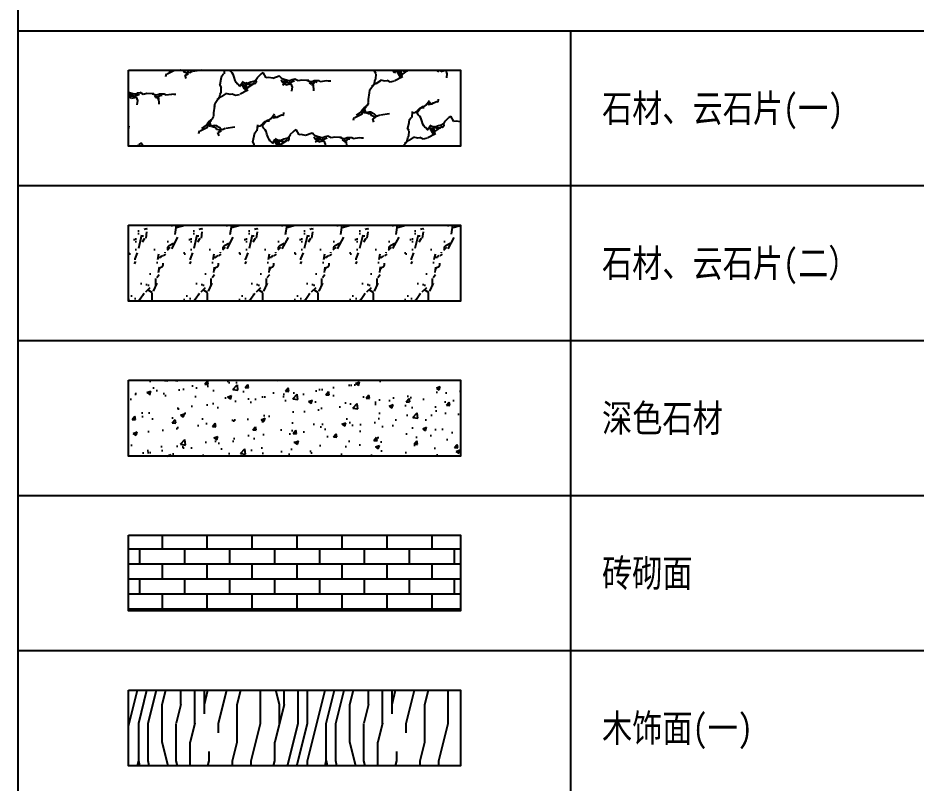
# Model space of a CAD drawing. Header units: millimetres. Extents: x -114775 to 228300, y -175499 to 108657.
# Drawn here: x -101547.9 to -101466.7, y -112232.8 to -112163.7 of the extents above; entities that cross this region are included whole.
import ezdxf
from ezdxf.enums import TextEntityAlignment as Align

# ---------------------------------------------------------------- set-up
doc = ezdxf.new("R2010")
doc.units = ezdxf.units.MM
doc.header["$LTSCALE"] = 1000
for name, color, linetype in [('E-立面填充', 250, 'CONTINUOUS'), ('W-图框', 251, 'CONTINUOUS'), ('W-文字', 35, 'CONTINUOUS')]:
    doc.layers.add(name, color=color, linetype=linetype)
doc.styles.add('WORD-1', font='', dxfattribs={"width": 0.7})
doc.styles.get('WORD-1').set_extended_font_data('FangSong_GB2312')

msp = doc.modelspace()

# ---------------------------------------------------------------- hatches: boundary and pattern name
at = {"layer": 'E-立面填充', "ltscale": 1000}
h = msp.add_hatch(dxfattribs=at)
h.set_pattern_fill('AA大理石深SC800', color=250, scale=12.72544, angle=30, style=0, pattern_type=2)
h.set_pattern_definition([(207.769103, (-46162.92914, -115931.887), (-11.020554056, -6.3627198454), [0.7277195, -152.0933737]), (58.1136392, (-46163.58395, -115931.48), (8.046146343, 11.514544788), [0.4809231, -100.5129443]), (106.6298055, (-46164.0655, -115930.6459), (-2.974407375, 5.15182468), [0.2620518, -54.7688201]), (136.992819, (-46164.2255, -115930.2476), (-2.974407384, 5.15182473), [0.2073463, -43.3353714]), (51.8355897, (-46164.4904, -115929.9099), (8.046146703, 11.514544572), [0.4569663, -95.505975]), (47.3096175, (-46164.4946, -115929.7815), (8.04614667, 11.51454459), [0.1904157, -39.7968937]), (192.690382, (-46163.573, -115932.226), (-13.99496128, -1.21089587), [0.3808316, -39.6064778]), (155.490837, (-46163.9446, -115932.3097), (-2.97440781, 5.15182374), [0.3131252, -21.6056422]), (192.690382, (-46164.2295, -115932.1798), (-13.99496128, -1.21089587), [0.1904157, -39.7968937]), (166.925518, (-46164.4153, -115932.2216), (-2.97440753, 5.15182407), [0.4147852, -17.0061898]), (33.3442344, (-46165.22495, -115932.3947), (11.020553621, 6.362720572), [0.4856056, -101.4915713]), (40.5914065, (-46165.459, -115932.5953), (19.06670078, 17.87726439), [0.3082381, -64.4217699]), (30, (-46165.6165, -115932.686), (8.0461467, 11.51454454), [0.181792, -12.5436466]), (133.370194, (-46163.584, -115931.48), (-2.97440815, 5.151823927), [0.2620518, -54.7688201]), (120, (-46163.764, -115931.29), (11.020554, 6.3627199), [0.1982938, -5.7505206]), (120, (-46163.863, -115931.118), (11.020554, 6.3627199), [0.1982938, -5.7505206]), (108.995121, (-46163.9622, -115930.946), (-2.974407422, 5.15182474), [0.3174421, -66.3453868]), (120, (-46164.377, -115930.106), (11.020554, 6.3627199), [0.2266215, -5.7221925]), (36.6658365, (-46164.6904, -115929.9272), (11.02055388, 6.362720096), [0.244039, -51.0041553]), (190.679045, (-46164.6904, -115929.9272), (-13.99496139, -1.210895236), [0.2568554, -53.6827828]), (77.485996, (-46167.2814, -115935.7409), (5.071738775, 16.666369323), [0.2690144, -56.2240187]), (36.15718035, (-46167.22314, -115935.47827), (41.107808788, 30.6027041115), [0.792336, -165.5982084]), (61.9352432, (-46166.5834, -115935.0108), (8.04614655, 11.514544606), [0.2142141, -44.7707349]), (49.3209546, (-46166.4826, -115934.8218), (8.046146715, 11.5145445), [0.2568554, -53.6827828]), (38.8568723, (-46166.3152, -115934.627), (11.02055338, 6.36272071), [0.3679716, -38.2690532]), (60.29957, (-46166.0287, -115934.3961), (8.046146386, 11.514544783), [0.2807383, -58.67432]), (91.8626245, (-46165.8896, -115934.1523), (-2.97440742, 5.15182469), [0.256993, -26.727283]), (82.9473395, (-46165.8979, -115933.8954), (2.09733197, 21.81819404), [0.60341, -126.1126973]), (81.263996, (-46165.8238, -115933.2966), (2.097331913, 21.81819398), [0.2905265, -60.7200362]), (55.054876, (-46165.7797, -115933.0094), (11.0205541, 6.3627198), [0.6689167, -13.3783324]), (77.485996, (-46165.3966, -115932.4611), (5.071738775, 16.666369323), [0.2690144, -56.2240187]), (61.9352432, (-46165.3383, -115932.1985), (8.04614655, 11.514544606), [0.2142141, -44.7707349]), (86.6470201, (-46165.2375, -115932.0094), (2.09733197, 21.818193919), [0.4408718, -92.1422149]), (120, (-46165.212, -115931.569), (11.020554, 6.3627199), [0.283277, -5.6655375]), (77.485996, (-46165.3533, -115931.324), (5.071738775, 16.666369323), [0.5380289, -55.9550042]), (77.485996, (-46165.2368, -115930.7987), (5.071738775, 16.666369323), [0.2690144, -56.2240187]), (49.3209546, (-46165.1785, -115930.5361), (8.046146715, 11.5145445), [0.2568554, -53.6827828]), (86.2378233, (-46165.01104, -115930.3413), (2.097331038, 21.8181939854), [0.5451883, -113.9443303]), (55.054876, (-46166.2586, -115934.725), (11.0205541, 6.3627198), [0.2675666, -13.7796826]), (110.6556929, (-46166.1269, -115935.0743), (-2.974407345, 5.151824718), [0.3732123, -78.0013742]), (190.679045, (-46165.8745, -115935.0267), (-13.99496139, -1.210895236), [0.2568554, -53.6827828]), (178.064756, (-46165.6604, -115935.034), (-13.99496144, -1.210894945), [0.2142141, -44.7707349]), (145.424913, (-46165.428, -115935.1942), (-25.892591135, 19.396403364), [0.2822893, -58.9984611]), (133.370194, (-46165.248, -115935.3846), (-2.97440815, 5.151823927), [0.2620518, -54.7688201]), (174.961427, (-46165.1006, -115935.3976), (-16.96936879, 3.94092938), [0.1480212, -30.9364245]), (203.334163, (-46164.8765, -115935.301), (-11.02055413, -6.362719723), [0.244039, -51.0041553]), (188.418473, (-46164.03846, -115935.17696), (-80.995361361, -12.4171950505), [0.847155, -177.0553926]), (108.995121, (-46165.4171, -115935.9402), (-2.974407422, 5.15182474), [0.3174421, -66.3453868]), (34.4550498, (-46165.5204, -115935.64), (11.020553615, 6.362720488), [0.3646859, -76.2193443]), (184.945124, (-46165.2197, -115935.4337), (-11.02055404, -6.36271986), [0.1337833, -13.9134651]), (162.514004, (-46165.353, -115935.4452), (-16.969368756, 3.940929585), [0.2690144, -56.2240187]), (120, (-46165.61, -115935.364), (11.020554, 6.3627199), [0.1699662, -5.7788487]), (172.076999, (-46165.6945, -115935.2172), (-16.96936897, 3.940928767), [0.2304555, -48.1652179]), (155.490837, (-46165.9228, -115935.1854), (-2.97440781, 5.15182374), [0.2087501, -21.7100175]), (129.344307, (-46166.1127, -115935.0989), (-2.974407794, 5.151824364), [0.3732123, -78.0013742]), (120, (-46166.18, -115935.105), (11.020554, 6.3627199), [0.3399323, -5.6088813]), (166.925518, (-46166.1794, -115935.1046), (-2.97440753, 5.15182407), [0.331828, -17.089147]), (100.3775316, (-46166.47, -115935.207), (-2.974407394, 5.151824744), [0.1804453, -37.7130775]), (205.54495, (-46166.4701, -115935.207), (-11.020554082, -6.362719798), [0.7293717, -75.8546587]), (178.064756, (-46156.3824, -115930.9857), (-13.99496144, -1.210894945), [0.4284281, -44.5565212]), (65.0385725, (-46157.0546, -115931.2757), (5.07173935, 16.66636921), [0.1480212, -30.9364245]), (36.6658365, (-46156.7922, -115931.1242), (11.02055388, 6.362720096), [0.244039, -51.0041553]), (192.690382, (-46156.8788, -115931.3377), (-13.99496128, -1.21089587), [0.1904157, -39.7968937]), (94.5750864, (-46156.8338, -115931.9005), (-3.851482912, 32.121843354), [0.5645786, -58.7161714]), (30, (-46157.0546, -115931.2757), (8.0461467, 11.51454454), [0.3029866, -12.4224521]), (148.137375, (-46156.2732, -115931.0535), (-2.9744077, 5.15182411), [0.1284965, -26.8557794]), (187.435521, (-46155.6876, -115930.9771), (-13.994961331, -1.210895817), [0.5905864, -123.4325543]), (166.925518, (-46155.526, -115931.0146), (-2.97440753, 5.15182407), [0.165914, -17.2550612]), (184.945124, (-46155.326, -115930.9973), (-11.02055404, -6.36271986), [0.200675, -13.8465738]), (79.4476465, (-46156.6306, -115931.1617), (2.097331986, 21.818194026), [0.1864124, -38.9601986]), (81.263996, (-46162.5829, -115928.9721), (2.097331913, 21.81819398), [0.2905265, -60.7200362]), (166.925518, (-46162.583, -115928.972), (-2.97440753, 5.15182407), [0.165914, -17.2550612]), (206.655765, (-46162.7445, -115928.9346), (-11.020554126, -6.362719801), [0.4856056, -101.4915713]), (136.992819, (-46163.1785, -115929.1524), (-2.974407384, 5.15182473), [0.2073463, -43.3353714]), (49.3209546, (-46163.4975, -115929.2058), (8.046146715, 11.5145445), [0.2568554, -53.6827828]), (189.49524, (-46163.1785, -115929.1524), (-13.99496142, -1.210894943), [0.3234814, -67.6076206]), (210, (-46163.021, -115929.0616), (-13.9949614, -1.21089516), [0.181792, -12.5436466]), (52.2465213, (-46163.69744, -115929.2231), (8.046146673, 11.514544523), [0.523766, -109.4670866]), (36.6658365, (-46163.8932, -115929.3688), (11.02055388, 6.362720096), [0.244039, -51.0041553]), (82.1215557, (-46158.8372, -115931.9451), (2.097331937, 21.818194034), [0.3947784, -82.5086893]), (108.995121, (-46158.7831, -115931.554), (-2.974407422, 5.15182474), [0.3174421, -66.3453868]), (192.690382, (-46158.8865, -115931.2539), (-13.99496128, -1.21089587), [0.1904157, -39.7968937]), (194.332014, (-46159.0722, -115931.2957), (-25.015515513, -7.57361495), [0.3146793, -65.7679649]), (134.970339, (-46159.3771, -115931.3736), (-2.97440787, 5.15182424), [0.2345833, -49.02792]), (139.622468, (-46159.5429, -115931.2076), (-2.9744077, 5.15182437), [0.1804453, -37.7130775]), (120, (-46159.68, -115931.091), (11.020554, 6.3627199), [0.2266215, -5.7221925]), (55.054876, (-46159.652, -115931.14), (11.0205541, 6.3627198), [0.2675666, -13.7796826]), (196.844039, (-46159.2947, -115931.0316), (-13.99496124, -1.21089575), [0.3733837, -25.7634798]), (30, (-46159.452, -115931.1225), (8.0461467, 11.51454454), [0.181792, -12.5436466]), (45.667986, (-46159.672, -115931.3476), (19.066700429, 17.877264714), [0.3146793, -65.7679649]), (210, (-46159.4096, -115931.196), (-13.9949614, -1.21089516), [0.3029866, -12.4224521]), (210, (-46159.1997, -115931.075), (-13.9949614, -1.21089516), [0.2423893, -12.4830493]), (91.8626245, (-46159.1955, -115931.2033), (-2.97440742, 5.15182469), [0.1284965, -26.8557794]), (192.690382, (-46159.0098, -115931.1615), (-13.99496128, -1.21089587), [0.1904157, -39.7968937]), (203.334163, (-46158.7857, -115931.0648), (-11.02055413, -6.362719723), [0.244039, -51.0041553]), (201.143127, (-46158.614, -115930.9985), (-11.02055412, -6.36271978), [0.1839858, -38.4530389]), (43.15596, (-46162.4127, -115931.327), (8.04614669, 11.51454459), [0.2489225, -25.887941]), (176.796701, (-46162.4127, -115931.3271), (-30.96433027, 2.730034851), [0.3621068, -75.6803265]), (148.137375, (-46162.7742, -115931.307), (-2.9744077, 5.15182411), [0.256993, -26.727283]), (120, (-46162.879, -115931.368), (11.020554, 6.3627199), [0.2266215, -5.7221925]), (143.162745, (-46162.8792, -115931.3675), (-2.97440781, 5.1518241), [0.1540567, -32.197863]), (105.873987, (-46162.8667, -115931.7528), (-15.749112322, 52.729142221), [0.4965869, -103.7866514]), (120, (-46162.867, -115931.753), (11.020554, 6.3627199), [0.3399323, -5.6088813]), (136.992819, (-46163.0366, -115931.4584), (-2.974407384, 5.15182473), [0.2073463, -43.3353714]), (120, (-46162.848, -115931.906), (11.020554, 6.3627199), [0.6798645, -5.2689492]), (125.3136086, (-46162.84833, -115931.90575), (-2.974407626, 5.151824551), [0.6543487, -136.758888]), (113.5762835, (-46163.00995, -115931.8682), (-2.974407386, 5.151824773), [0.5416267, -113.1999582]), (120, (-46163.01, -115931.868), (11.020554, 6.3627199), [0.1699662, -5.7788487]), (106.6298055, (-46163.0949, -115931.721), (-2.974407375, 5.15182468), [0.2620518, -54.7688201]), (133.370194, (-46163.1699, -115931.4699), (-2.97440815, 5.151823927), [0.2620518, -54.7688201]), (120, (-46163.109, -115931.696), (11.020554, 6.3627199), [0.4815707, -5.4672434]), (163.553349, (-46157.1013, -115931.0736), (-16.969368804, 3.940929767), [0.3517836, -73.5227664]), (199.408593, (-46156.8105, -115930.9712), (-25.015515315, -7.573615548), [0.3082381, -64.4217699]), (36.6658365, (-46157.1879, -115931.2872), (11.02055388, 6.362720096), [0.244039, -51.0041553]), (96.837255, (-46157.188, -115931.2872), (-2.97440739, 5.15182469), [0.1540567, -32.197863]), (178.064756, (-46157.3195, -115930.938), (-13.99496144, -1.210894945), [0.6426421, -44.3423075]), (194.332014, (-46157.9618, -115930.9163), (-25.015515513, -7.57361495), [0.3146793, -65.7679649]), (152.690182, (-46158.2667, -115930.9942), (-19.943776157, 9.09275445), [0.336592, -70.3477132]), (190.679045, (-46158.5658, -115930.8397), (-13.99496139, -1.210895236), [0.2568554, -53.6827828]), (199.408593, (-46158.8182, -115930.8873), (-25.015515315, -7.573615548), [0.3082381, -64.4217699]), (163.553349, (-46159.1089, -115930.9898), (-16.969368804, 3.940929767), [0.3517836, -73.5227664]), (160.552353, (-46159.4463, -115930.8902), (-19.943776375, 9.09275393), [0.3728248, -38.7737861]), (132.074477, (-46159.7978, -115930.766), (-2.974407783, 5.151824282), [0.2896857, -60.544322]), (199.408593, (-46159.992, -115930.551), (-25.015515315, -7.573615548), [0.6164763, -64.1135317]), (169.920946, (-46160.5734, -115930.7559), (-16.969368847, 3.940929523), [0.3959798, -82.75978]), (184.945124, (-46160.9633, -115930.6866), (-11.02055404, -6.36271986), [0.200675, -13.8465738]), (120, (-46161.163, -115930.704), (11.020554, 6.3627199), [0.538226, -5.4105885]), (30, (-46161.642, -115930.359), (8.0461467, 11.51454454), [0.2423893, -12.4830493]), (44.9560981, (-46161.9529, -115930.6692), (19.066700643, 17.877264524), [0.4390548, -91.7624534]), (61.9352432, (-46162.0537, -115930.8582), (8.04614655, 11.514544606), [0.2142141, -44.7707349]), (91.8626245, (-46162.0454, -115931.115), (-2.97440742, 5.15182469), [0.256993, -26.727283]), (47.3096175, (-46162.1745, -115931.255), (8.04614667, 11.51454459), [0.1904157, -39.7968937]), (148.137375, (-46162.1745, -115931.255), (-2.9744077, 5.15182411), [0.1284965, -26.8557794]), (34.4550498, (-46162.885, -115931.5998), (11.020553615, 6.362720488), [0.7293717, -75.8546587]), (81.263996, (-46162.9291, -115931.887), (2.097331913, 21.81819398), [0.2905265, -60.7200362]), (30, (-46162.302, -115931.034), (8.0461467, 11.51454454), [0.3029866, -12.4224521]), (196.844039, (-46162.302, -115931.0342), (-13.99496124, -1.21089575), [0.2489225, -25.887941]), (201.143127, (-46162.5402, -115931.1063), (-11.02055412, -6.36271978), [0.3679716, -38.2690532]), (172.076999, (-46162.8834, -115931.239), (-16.96936897, 3.940928767), [0.2304555, -48.1652179]), (148.137375, (-46163.1116, -115931.2073), (-2.9744077, 5.15182411), [0.256993, -26.727283]), (120, (-46164.14, -115930.395), (11.020554, 6.3627199), [0.1699662, -5.7788487]), (201.143127, (-46164.0365, -115929.4843), (-11.02055412, -6.36271978), [0.1839858, -38.4530389]), (184.945124, (-46163.8365, -115929.467), (-11.02055404, -6.36271986), [0.200675, -13.8465738]), (155.490837, (-46163.8365, -115929.467), (-2.97440781, 5.15182374), [0.2087501, -21.7100175]), (30, (-46164.2364, -115929.5016), (8.0461467, 11.51454454), [0.2423893, -12.4830493]), (47.3096175, (-46164.3655, -115929.6415), (8.04614667, 11.51454459), [0.1904157, -39.7968937])])
h.paths.add_polyline_path([(-101537.894, -112168.421), (-101507.894, -112168.421), (-101507.894, -112175.276), (-101537.894, -112175.276)])
h = msp.add_hatch(dxfattribs=at)
h.set_pattern_fill('石材纹理', color=250, scale=5, style=0, pattern_type=2)
h.set_pattern_definition([(41.9872125, (182390.0656, -129000.222), (9.999999853, 7.500000164), [0.1601622, -33.4738975]), (68.1985905, (182387.6846, -129000.472), (4.999999997, 15.0000000068), [0.57698195, -39.811754]), (60.9453959, (182387.5656, -129000.7577), (4.9999996645, 7.5000002129), [0.24513405, -51.233015]), (90, (182387.6846, -129000.5434), (5, -3e-16), [0.07142855, -7.428571]), (71.5650511, (182390.018, -129000.3649), (1e-08, 7.500000015), [0.15058465, -15.6608035]), (171.469234, (182390.01795, -129000.36486), (-4.9999999836, 4.64e-08), [0.2407589, -50.31861]), (79.2157021, (182389.6846, -129000.82914), (5.0000000248, 30.0000000139), [0.5089895, -52.934905]), (62.1329961, (182385.92271, -128998.54343), (19.99999975697, 37.500000146665), [1.17157615, -244.859415]), (0, (182385.995, -128997.444), (0, 7.5), [0, -5]), (64.9831065, (182389.23224, -128996.07914), (10.0000000254, 22.4999999848), [0.7882355, -81.97649]), (81.4391104, (182391.16081, -128999.04343), (9.99999998278, 67.49999957435), [1.1196174, -234.00003]), (82.8749836, (182388.3989, -128998.36486), (4.9999996996, 37.50000003756), [0.57587555, -120.35799]), (76.75948, (182387.8989, -128999.93628), (5.0000000486, 22.4999999827), [1.24744635, -129.73442]), (0, (182387.1195, -128999.9326), (0, 7.5), [0, -5]), (0, (182387.2, -129000.013), (0, 7.5), [0, -5]), (0, (182387.762, -128999.6115), (0, 7.5), [0, -5]), (0, (182387.6015, -128998.728), (0, 7.5), [0, -5]), (59.0362434, (182388.1846, -128998.722), (4.9999996017, 7.5000002151), [0.41649655, -87.04778]), (0, (182388.3984, -128998.379), (0, 7.5), [0, -5]), (0, (182387.762, -128998.648), (0, 7.5), [0, -5]), (0, (182388.003, -128998.166), (0, 7.5), [0, -5]), (0, (182387.762, -128998.889), (0, 7.5), [0, -5]), (50.1944289, (182390.6608, -128999.4006), (5.0000000036, 7.5000000033), [0.18595835, -38.86529]), (90, (182390.661, -128999.615), (5, -3e-16), [0.2142857, -7.285714]), (43.6677801, (182390.3989, -128999.86486), (15.0000000113, 14.99999997075), [0.3620692, -75.67246]), (90, (182390.399, -128999.9363), (5, -3e-16), [0.07142855, -7.428571]), (39.805571, (182390.1846, -129000.11486), (9.9999997612, 7.5000002951), [0.2789375, -58.297935]), (0, (182389.449, -128999.6115), (0, 7.5), [0, -5]), (0, (182390.672, -128999.385), (0, 7.5), [0, -5]), (0, (182390.672, -128999.385), (0, 7.5), [0, -5]), (29.3577535, (182390.77986, -128999.2577), (14.9999999696, 7.5000000444), [0.43708475, -45.4568145]), (0, (182390.654, -128998.889), (0, 7.5), [0, -5]), (146.309932, (182389.23224, -128996.07914), (-10.0000000615, 7.4999998703), [0.51507875, -53.56819]), (8.13010235, (182388.68462, -128997.07914), (49.99999964794, 7.4999999555), [0.50507625, -105.56094]), (47.8624052, (182387.56557, -128997.222), (20.00000000883, 22.49999997913), [0.6742763, -140.923745]), (14.6208739, (182386.47033, -128997.5077), (29.99999991735, 7.50000031287), [1.13189185, -117.71675]), (0, (182386.8784, -128997.042), (0, 7.5), [0, -5]), (18.4349488, (182388.4703, -128997.7934), (20.000000002, 7.4999999758), [0.225877, -47.2082875]), (16.6992442, (182388.6846, -128997.722), (4.9999999, 4.14e-07), [0.12428935, -25.9764765]), (101.093723, (182388.80367, -128997.68628), (-10.0000000874, 52.49999950868), [0.6187041, -129.30916]), (0, (182388.164, -128997.3635), (0, 7.5), [0, -5]), (0, (182388.682, -128997.065), (0, 7.5), [0, -5]), (0, (182388.003, -128997.9255), (0, 7.5), [0, -5]), (0, (182387.3605, -128996.32), (0, 7.5), [0, -5]), (0, (182387.1195, -128996.641), (0, 7.5), [0, -5]), (44.1449026, (182388.3989, -128996.1863), (15.0000000257, 14.99999999947), [0.56406465, -117.88951]), (54.5829447, (182388.01795, -128996.722), (5.00000001403, 7.49999997045), [0.6573542, -137.38702]), (0, (182388.406, -128996.181), (0, 7.5), [0, -5]), (0, (182387.682, -128996.561), (0, 7.5), [0, -5]), (0, (182388.406, -128996.181), (0, 7.5), [0, -5]), (0, (182388.019, -128996.734), (0, 7.5), [0, -5]), (75.0685828, (182389.1846, -128997.0077), (5, 22.5000000067), [0.1848116, -38.625625]), (90, (182389.232, -128996.829), (5, -3e-16), [0.75, -6.75]), (50.1944289, (182390.1132, -128993.6863), (5.0000000036, 7.5000000033), [0.18595835, -38.86529]), (0, (182388.726, -128995.276), (0, 7.5), [0, -5]), (0, (182388.887, -128995.3564), (0, 7.5), [0, -5]), (0, (182388.244, -128995.196), (0, 7.5), [0, -5]), (0, (182389.0476, -128994.313), (0, 7.5), [0, -5]), (53.1301023, (182389.56557, -128994.7577), (5.0000000071, 7.4999999953), [0.35714285, -74.642855]), (90, (182389.5656, -128995.365), (5, -3e-16), [0.60714285, -6.892857]), (0, (182389.566, -128995.353), (0, 7.5), [0, -5]), (23.1985905, (182389.9465, -128993.7577), (15.00000001, 7.5000000038), [0.18132795, -37.8975375]), (66.037511, (182389.8989, -128993.8649), (5.000000001, 14.99999999), [0.1172483, -24.504896]), (66.037511, (182389.8513, -128993.972), (5.000000001, 14.99999999), [0.1172483, -24.504896]), (81.8698976, (182389.77986, -128994.472), (5.0000000216, 37.5000000038), [0.50507625, -105.56094]), (90, (182390.232, -128993.5434), (5, -3e-16), [0.17857145, -7.3214285]), (0, (182389.683, -128993.2934), (0, 7.5), [0, -5])])
h.paths.add_polyline_path([(-101507.894, -112189.276), (-101507.894, -112182.421), (-101537.894, -112182.421), (-101537.894, -112189.276)])
h = msp.add_hatch(dxfattribs=at)
h.set_pattern_fill('AR-CONC', color=250, scale=0.02, style=0)
h.set_pattern_definition([(50, (-102135.876, -112376.9476), (3.643693, -0.318782), [0.381, -4.191]), (355, (-102135.876, -112376.9476), (-0.704857, 3.821133), [0.3048, -3.3528]), (100.451, (-102135.5724, -112376.9742), (2.93885, 3.502334), [0.3238, -3.5618]), (46.1842, (-102135.876, -112375.9316), (5.42158, -0.840847), [0.5715, -6.2865]), (96.6356, (-102135.424, -112376.0017), (4.748085, 4.94851), [0.4857, -5.3427]), (351.184, (-102135.876, -112375.9316), (4.74809, 4.9485), [0.4572, -5.0292]), (21, (-102135.368, -112376.1856), (3.032298, -2.04531), [0.381, -4.191]), (326, (-102135.368, -112376.1856), (1.23604, 3.68376), [0.3048, -3.3528]), (71.4514, (-102135.1154, -112376.356), (4.26833, 1.638457), [0.3238, -3.5618]), (37.5, (-102135.876, -112376.9476), (0.061772, 1.6911008), [0, -3.31216, 0, -3.4036, 0, -3.3655]), (7.5, (-102135.876, -112376.9476), (1.336393, 2.0036115), [0, -1.94056, 0, -3.23596, 0, -1.2827]), (327.5, (-102137.0089, -112376.9476), (2.711812, -0.114575), [0, -1.27, 0, -3.9624, 0, -5.2578]), (317.5, (-102137.517, -112376.9476), (2.962584, 0.50853), [0, -1.651, 0, -2.63144, 0, -3.7338])])
h.paths.add_polyline_path([(-101537.894, -112203.276), (-101507.894, -112203.276), (-101507.894, -112196.421), (-101537.894, -112196.421)])
h = msp.add_hatch(dxfattribs=at)
h.set_pattern_fill('AR-BRSTD', color=250, scale=0.02, style=0)
h.set_pattern_definition([(0, (-102164.7585, -112376.9476), (0, 1.354836), []), (90, (-102164.7585, -112376.9476), (-2.032, 1.354836), [1.354836, -1.354836])])
h.paths.add_polyline_path([(-101537.894, -112217.276), (-101507.894, -112217.276), (-101507.894, -112210.421), (-101537.894, -112210.421)])
h = msp.add_hatch(dxfattribs=at)
h.set_pattern_fill('FB木纹中SC300', color=250, scale=4.241813, angle=90, style=0, pattern_type=2)
h.set_pattern_definition([(90, (-105532.353, -112398.805), (-16.96725, 1e-15), [3.39345, -5.090176, 1.696725, -6.7869]), (90, (-105532.777, -112386.928), (-16.96725, 1e-15), [3.39345, -13.5738]), (90, (-105533.626, -112388.625), (-16.96725, 1e-15), [1.696725, -15.27053]), (90, (-105534.05, -112397.957), (-16.96725, 1e-15), [0.848363, -11.877077, 0.848363, -3.39345]), (90, (-105534.898, -112392.019), (-16.96725, 1e-15), [3.39345, -5.090176, 0.848363, -7.635264]), (90, (-105535.322, -112396.26), (-16.96725, 1e-15), [2.54509, -14.422165]), (90, (-105535.746, -112392.019), (-16.96725, 1e-15), [5.090176, -11.87708]), (90, (-105536.17, -112397.109), (-16.96725, 1e-15), [3.39345, -13.5738]), (90, (-105536.595, -112390.322), (-16.96725, 1e-15), [8.48363, -8.48363]), (90, (-105537.443, -112395.412), (-16.96725, 1e-15), [1.696725, -5.090176, 3.39345, -6.7869]), (90, (-105537.867, -112383.535), (-16.96725, 1e-15), [3.39345, -13.5738]), (90, (-105538.292, -112386.928), (-16.96725, 1e-15), [1.696725, -15.27053]), (90, (-105538.716, -112390.322), (-16.96725, 1e-15), [1.696725, -15.27053]), (90, (-105539.14, -112398.805), (-16.96725, 1e-15), [3.39345, -13.5738]), (90, (-105539.564, -112390.322), (-16.96725, 1e-15), [3.39345, -13.5738]), (90, (-105540.412, -112390.322), (-16.96725, 1e-15), [3.39345, -3.39345, 3.39345, -6.7869]), (90, (-105541.261, -112393.715), (-16.96725, 1e-15), [1.696725, -8.483626, 3.39345, -3.39345]), (90, (-105541.685, -112390.322), (-16.96725, 1e-15), [5.090176, -11.87708]), (90, (-105542.533, -112390.322), (-16.96725, 1e-15), [3.39345, -13.5738]), (90, (-105542.958, -112397.109), (-16.96725, 1e-15), [5.090176, -6.7869, 1.696725, -3.39345]), (90, (-105543.806, -112397.109), (-16.96725, 1e-15), [8.48363, -8.48363]), (90, (-105544.23, -112386.928), (-16.96725, 1e-15), [1.696725, -15.27053]), (90, (-105544.654, -112392.019), (-16.96725, 1e-15), [3.39345, -13.5738]), (90, (-105545.078, -112395.412), (-16.96725, 1e-15), [1.696725, -6.7869, 1.696725, -6.7869]), (90, (-105545.503, -112397.109), (-16.96725, 1e-15), [1.696725, -5.090176, 3.39345, -6.7869]), (90, (-105545.927, -112393.715), (-16.96725, 1e-15), [1.696725, -8.483626, 1.696725, -5.090176]), (90, (-105546.351, -112390.322), (-16.96725, 1e-15), [5.090176, -11.87708]), (90, (-105547.2, -112397.109), (-16.96725, 1e-15), [3.39345, -13.5738]), (90, (-105547.624, -112388.625), (-16.96725, 1e-15), [1.696725, -15.27053]), (90, (-105548.048, -112385.232), (-16.96725, 1e-15), [1.696725, -15.27053]), (104.03624, (-105533.6256, -112386.9284), (6e-10, 16.967253), [1.74763, -68.21015]), (104.03624, (-105537.4432, -112385.2316), (6e-10, 16.967253), [1.74763, -68.21015]), (104.03624, (-105547.6236, -112386.9284), (6e-10, 16.967253), [1.74763, -68.21015]), (104.03624, (-105541.261, -112392.0185), (6e-10, 16.967253), [1.74763, -68.21015]), (104.03624, (-105543.806, -112388.625), (6e-10, 16.967253), [1.74763, -68.21015]), (104.03624, (-105542.5334, -112386.9284), (6e-10, 16.967253), [1.74763, -68.21015]), (104.03624, (-105545.5027, -112395.412), (6e-10, 16.967253), [1.74763, -68.21015]), (104.03624, (-105544.6543, -112388.625), (6e-10, 16.967253), [1.74763, -68.21015]), (104.03624, (-105538.2916, -112385.2316), (6e-10, 16.967253), [3.495254, -66.46252]), (104.03624, (-105539.564, -112386.9284), (6e-10, 16.967253), [3.495254, -66.46252]), (104.03624, (-105540.4125, -112386.9284), (6e-10, 16.967253), [3.495254, -66.46252]), (255.96376, (-105534.898, -112392.0185), (6e-10, -16.967253), [1.747627, -3.495254, 1.747627, -62.967266]), (255.96376, (-105537.4432, -112395.412), (6e-10, -16.967253), [1.74763, -68.21015]), (255.96376, (-105545.0785, -112395.412), (6e-10, -16.967253), [3.495254, -66.46252]), (284.03624, (-105532.7772, -112386.9284), (-6e-10, -16.967253), [1.74763, -68.21015]), (75.96376, (-105532.7772, -112383.535), (-6e-10, 16.967253), [1.74763, -68.21015]), (75.96376, (-105538.7158, -112388.625), (-6e-10, 16.967253), [1.74763, -68.21015]), (75.96376, (-105541.685, -112385.2316), (-6e-10, 16.967253), [1.74763, -68.21015]), (75.96376, (-105542.9576, -112392.0185), (-6e-10, 16.967253), [1.74763, -68.21015]), (75.96376, (-105545.0785, -112393.7153), (-6e-10, 16.967253), [1.74763, -68.21015]), (75.96376, (-105545.927, -112392.0185), (-6e-10, 16.967253), [1.74763, -68.21015]), (75.96376, (-105542.9576, -112392.0185), (-6e-10, 16.967253), [1.74763, -68.21015]), (75.96376, (-105545.5027, -112386.9284), (-6e-10, 16.967253), [6.99051, -62.967266]), (75.96376, (-105534.0498, -112397.1087), (-6e-10, 16.967253), [6.99051, -62.967266]), (75.96376, (-105535.3223, -112395.412), (-6e-10, 16.967253), [6.99051, -62.967266]), (75.96376, (-105536.1707, -112393.7153), (-6e-10, 16.967253), [1.747627, -3.495254, 3.495254, -61.21964]), (75.96376, (-105537.4432, -112393.7153), (-6e-10, 16.967253), [3.495254, -3.495254, 3.495254, -59.472012]), (75.96376, (-105539.14, -112395.412), (-6e-10, 16.967253), [6.99051, -62.967266]), (75.96376, (-105540.4125, -112397.1087), (-6e-10, 16.967253), [6.99051, -62.967266]), (75.96376, (-105541.261, -112397.1087), (-6e-10, 16.967253), [6.99051, -62.967266]), (75.96376, (-105546.351, -112385.2316), (-6e-10, 16.967253), [1.74763, -68.21015]), (75.96377, (-105548.0478, -112383.535), (-3.3e-06, 16.967253), [3.495254, -66.46252]), (75.96377, (-105547.1994, -112393.7153), (-3.3e-06, 16.967253), [3.495254, -66.46252]), (75.96376, (-105532.353, -112395.412), (-3e-07, 16.967253), [6.99051, -62.967266]), (75.96376, (-105544.23, -112385.2316), (-3e-07, 16.967253), [5.24288, -64.71489]), (75.96376, (-105542.9576, -112383.535), (-3e-07, 16.967253), [10.48576, -59.47201])])
h.paths.add_polyline_path([(-101507.894, -112224.421), (-101537.894, -112224.421), (-101537.894, -112231.276), (-101507.894, -112231.276)])

# ---------------------------------------------------------------- linework, layer by layer
at = {"layer": 'E-立面填充', "color": 142, "ltscale": 1000}
for points in [[(-101537.894, -112168.421), (-101507.894, -112168.421), (-101507.894, -112175.276), (-101537.894, -112175.276)], [(-101537.894, -112182.421), (-101507.894, -112182.421), (-101507.894, -112189.276), (-101537.894, -112189.276)], [(-101537.894, -112196.421), (-101507.894, -112196.421), (-101507.894, -112203.276), (-101537.894, -112203.276)], [(-101537.894, -112210.421), (-101507.894, -112210.421), (-101507.894, -112217.276), (-101537.894, -112217.276)], [(-101537.894, -112224.421), (-101507.894, -112224.421), (-101507.894, -112231.276), (-101537.894, -112231.276)]]:
    msp.add_lwpolyline(points, close=True, dxfattribs=at)
at = {"layer": 'W-图框', "color": 146, "linetype": 'ByBlock'}
for p, q in [((-101547.894, -112164.848), (-101397.894, -112164.848)), ((-101497.894, -112486.848), (-101497.894, -112164.848))]:
    msp.add_line(p, q, dxfattribs=at)
at = {"layer": 'W-图框', "color": 251, "linetype": 'ByBlock'}
for p, q in [((-101547.894, -112178.848), (-101397.894, -112178.848)), ((-101547.894, -112192.848), (-101397.894, -112192.848)), ((-101547.894, -112206.848), (-101397.894, -112206.848)), ((-101547.894, -112220.848), (-101397.894, -112220.848))]:
    msp.add_line(p, q, dxfattribs=at)
at = {"layer": 'W-图框', "color": 146}
msp.add_lwpolyline([(-101397.894, -112138.848), (-101547.894, -112138.848), (-101547.894, -112486.848), (-101397.894, -112486.848)], close=True, dxfattribs=at)

# ---------------------------------------------------------------- texts
at = {"layer": 'W-文字', "color": 35, "linetype": 'ByBlock', "lineweight": 0, "ltscale": 0.01, "style": 'WORD-1', "width": 0.8}
for s, p in [('石材、云石片(一)', (-101495.081, -112171.848)), ('石材、云石片(二）', (-101495.081, -112185.848)), ('深色石材', (-101495.081, -112199.848)), ('砖砌面', (-101495.081, -112213.848)), ('木饰面(一)', (-101495.081, -112227.848))]:
    msp.add_text(s, height=2.5, dxfattribs=at).set_placement(p, align=Align.MIDDLE_LEFT)

doc.saveas('drawing.dxf')
